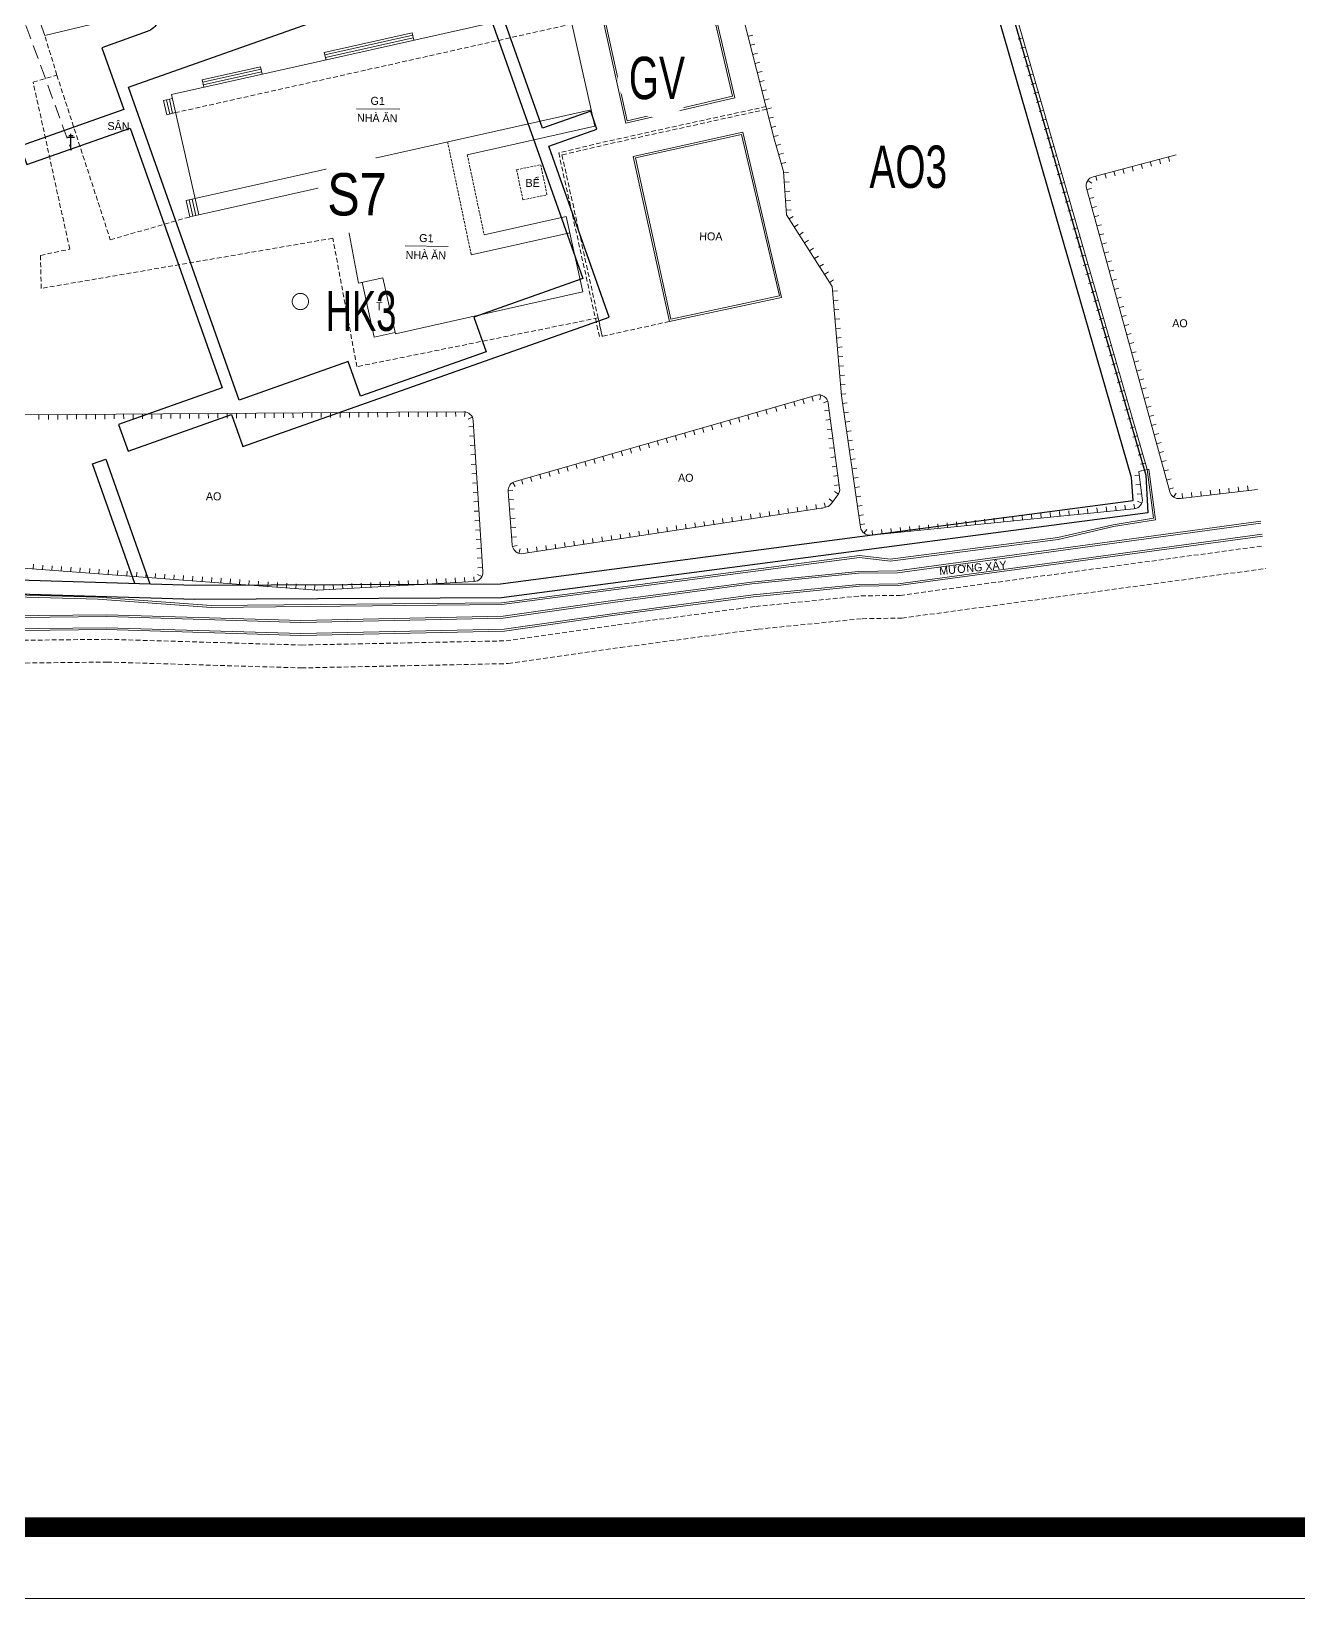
# Model space of a CAD drawing. Header units: inches. Extents: x 496359 to 501064, y 2374078 to 2377203.
# Drawn here: x 498812.6 to 498947.3, y 2376075 to 2376241.5 of the extents above; entities that cross this region are included whole.
import ezdxf
from ezdxf.enums import TextEntityAlignment as Align

# ---------------------------------------------------------------- set-up
doc = ezdxf.new("R2010")
doc.units = ezdxf.units.IN
doc.header["$MEASUREMENT"] = 0
doc.linetypes.add('DASHED', pattern=[0.75, 0.5, -0.25])
for name, color, linetype in [('cd', 7, 'Continuous'), ('chu', 6, 'Continuous'), ('coc', 1, 'Continuous'), ('MANH', 147, 'Continuous'), ('NOI', 2, 'Continuous'), ('tl', 8, 'Continuous')]:
    doc.layers.add(name, color=color, linetype=linetype)
for name, color, linetype, lineweight in [('EG Text2', 7, 'Continuous', 18), ('ISO', 252, 'Continuous', 20), ('khung ten QH', 7, 'Continuous', 20), ('Khungbo', 32, 'Continuous', 25), ('LC Net dam 1', 30, 'Continuous', 30), ('LC Net manh', 239, 'Continuous', 5)]:
    doc.layers.add(name, color=color, linetype=linetype, lineweight=lineweight)
doc.styles.add('EG Hai', font='')
doc.styles.add('style1', font='')
doc.styles.get('EG Hai').set_extended_font_data('.VnArial NarrowH')
doc.styles.get('style1').set_extended_font_data('.VnAvantH')

# ---------------------------------------------------------------- blocks, each defined once
blk = doc.blocks.new('1')
at = {"layer": 'tl', "color": 250, "lineweight": 0}
blk.add_line((0, -0.5), (0, 0), dxfattribs=at)
blk = doc.blocks.new('2')
at = {"layer": 'coc'}
blk.add_blockref('1', (0, 0.5), dxfattribs=at)
blk = doc.blocks.new('cdien')
at = {"layer": 'cd', "extrusion": (-0.000518657, 0.000768986, 1)}
for p, q in [((0, 0), (0, 3.5, 0)), ((-0.8, 2.78, 0), (0.76, 2.78, 0)), ((-0.46, 3.14, 0), (0.49, 3.14, 0))]:
    blk.add_line(p, q, dxfattribs=at)
blk = doc.blocks.new('Nền HT mới')
at = {"layer": 'chu', "color": 6, "lineweight": 0, "elevation": -28.38}
for points in [[(461.87, -47.5), (466.46, -47.55)], [(467.03, -62.07), (471.62, -62.13)]]:
    blk.add_lwpolyline(points, dxfattribs=at)
at = {"layer": 'MANH', "color": 1, "linetype": 'DASHED', "lineweight": 0, "ltscale": 3, "elevation": -28.38}
blk.add_lwpolyline([(393.69, 33.78), (407.18, 6.07), (419.78, -19.62), (431.57, -51.89)], dxfattribs=at)
at = {"layer": 'MANH', "lineweight": 0, "elevation": -28.38}
for points in [[(529.08, -27.47), (545.89, -85.83), (545.02, -86.02), (545.38, -88.89, -0.421472), (544.49, -90.01), (516.52, -92.8, -0.401018), (515.43, -91.95), (513.4, -77.99), (512.43, -66.38), (507.58, -58.75), (507.26, -54.16), (506.27, -50.67), (498.77, -21.32)], [(548.98, -52.39), (540.16, -54.71, 0.417207), (539.45, -55.94), (548.3, -88.18, 0.387298), (549.44, -88.9), (557.61, -87.94)], [(506.33, -79.2), (510.74, -77.93, -0.457697), (512.01, -78.76), (513.21, -87.79, -0.192924), (513.03, -88.51), (512.36, -89.42, -0.168335), (511.83, -89.79), (511.38, -89.92, -0.030738), (511.26, -89.94), (479.57, -94.76, -0.43631), (478.42, -93.84), (477.99, -88.13, -0.356064), (478.71, -87.09), (506.33, -79.2)], [(466.11, -79.74), (473.26, -79.69, -0.39759), (474.27, -80.63), (475.3, -96.66, -0.416994), (474.35, -97.73), (457.75, -98.63, -0.032216), (457.62, -98.63), (423.09, -96.07, -0.418049), (422.17, -94.98), (423.11, -84.19, -0.132738), (423.29, -83.7), (425.59, -80.45, -0.241708), (426.4, -80.02), (466.11, -79.74)]]:
    blk.add_lwpolyline(points, format="xyb", dxfattribs=at)
for points in [[(490.49, -49.03), (485.54, -26.49), (496.82, -23.93), (502.07, -46.32), (490.49, -49.03)], [(484.33, -36.56), (442.2, -45.98)], [(484.33, -36.56), (487.21, -49.35)], [(429.39, -37.62), (428.08, -37.95), (428.73, -39.7)], [(428.73, -39.7), (433.64, -38.53)], [(467.78, -39.42), (458.44, -41.51)], [(467.84, -39.68), (458.5, -41.77)], [(467.9, -39.95), (458.56, -42.04)], [(467.78, -39.42), (467.96, -40.22)], [(458.44, -41.51), (458.62, -42.31)], [(451.66, -43.03), (445.46, -44.41)], [(451.72, -43.29), (445.51, -44.68)], [(451.66, -43.03), (451.84, -43.82)], [(445.46, -44.41), (445.63, -45.21)], [(451.78, -43.55), (445.57, -44.94)], [(441.35, -46.6), (442.29, -46.39)], [(441.69, -48.12), (441.35, -46.6)], [(442.01, -48.05), (441.67, -46.53)], [(442.32, -47.98), (441.98, -46.46)], [(445.09, -58.77), (442.2, -45.98)], [(442.64, -47.9), (441.69, -48.12)], [(486.82, -47.6), (444.69, -57.02)], [(487.21, -49.35), (473.64, -52.38)], [(502.93, -49.99), (491.26, -52.55), (495.12, -70.09), (507.05, -67.53), (502.93, -49.99)], [(464.68, -57.18), (463.69, -52.77)], [(464.08, -54.52), (445.09, -58.77)], [(444.69, -57.02), (443.75, -57.23)], [(444.15, -58.98), (443.75, -57.23)], [(444.46, -58.91), (444.06, -57.16)], [(444.77, -58.84), (444.38, -57.09)], [(464.68, -57.18), (460.58, -58.1)], [(462.07, -66.02), (460.58, -58.1)], [(445.09, -58.77), (444.15, -58.98)], [(484.15, -58.94), (475.43, -60.89)], [(484.15, -58.94), (485.92, -66.94)], [(484.53, -60.67), (474.06, -63.02)], [(462.07, -66.02), (464.67, -65.44)], [(463.75, -71.75), (462.46, -65.93)], [(465.99, -71.41), (464.67, -65.44)], [(485.92, -66.94), (465.99, -71.41)], [(463.75, -71.75), (465.96, -71.26)], [(545.89, -85.83), (546.08, -85.8)]]:
    blk.add_lwpolyline(points, dxfattribs=at)
for points in [[(490.64, -48.79), (485.78, -26.64), (496.67, -24.17), (501.83, -46.17)], [(502.78, -50.23), (491.5, -52.7), (495.27, -69.85), (506.81, -67.38)]]:
    blk.add_lwpolyline(points, close=True, dxfattribs=at)
at = {"layer": 'MANH', "color": 4, "lineweight": 0, "elevation": -28.38}
for points in [[(211.59, -47), (229.86, -39.1), (237.74, -40.53), (248.61, -50.75), (254.12, -58.73), (258.21, -65.26), (271.56, -94.06), (279.5, -111.6), (309.66, -109.08), (421.64, -99.25), (423.02, -99.08), (434.37, -99.4), (446.43, -100.27), (477.29, -99.97), (515.31, -94.96), (518.6, -95.35), (536.39, -93.05), (542.27, -91.69), (546.56, -90.98), (545.89, -85.83)], [(211.77, -47.15), (229.88, -39.31), (237.64, -40.72), (248.45, -50.88), (253.96, -58.84), (258.04, -65.36), (271.38, -94.14), (279.38, -111.81), (309.67, -109.28), (421.66, -99.45), (423.03, -99.28), (434.36, -99.6), (446.43, -100.47), (477.3, -100.17), (515.32, -95.16), (518.6, -95.55), (536.43, -93.25), (542.31, -91.89), (546.78, -91.15), (546.08, -85.8)]]:
    blk.add_lwpolyline(points, dxfattribs=at)
at = {"layer": 'MANH', "color": 2, "linetype": 'DASHED', "lineweight": 0, "elevation": -28.38}
for points in [[(495.12, -70.09), (487.98, -71.67), (487.54, -69.71), (461.9, -74.89), (459.34, -61.25), (428.35, -66.58), (428.27, -63.07), (431.38, -62.41), (427.49, -44.66), (430.01, -43.91), (428.73, -39.7)], [(430.01, -43.91), (435.69, -61.41), (444.15, -58.98)]]:
    blk.add_lwpolyline(points, dxfattribs=at)
at = {"layer": 'MANH', "linetype": 'DASHED', "lineweight": 0, "elevation": -28.38}
blk.add_lwpolyline([(484.76, -38.48), (442.64, -47.9)], dxfattribs=at)
at = {"layer": 'MANH', "color": 5, "linetype": 'DASHED', "lineweight": 0, "elevation": -28.38}
for points in [[(505.4, -47.25), (488.54, -50.94), (483.35, -52.18), (487.69, -71.73)], [(505.47, -47.54), (488.61, -51.24), (483.7, -52.4), (487.98, -71.67)]]:
    blk.add_lwpolyline(points, dxfattribs=at)
at = {"layer": 'MANH', "linetype": 'DASHED', "lineweight": 0, "ltscale": 0.5, "elevation": -28.38}
for points in [[(471.54, -51), (474.06, -63.02)], [(473.64, -52.38), (475.43, -60.89)], [(478.88, -53.97), (481.44, -53.44)], [(478.88, -53.97), (479.55, -57.17)], [(481.44, -53.44), (482.11, -56.63)], [(479.55, -57.17), (482.11, -56.63)]]:
    blk.add_lwpolyline(points, dxfattribs=at)
at = {"layer": 'MANH', "color": 5, "lineweight": 0, "elevation": -28.38}
for points in [[(273.24, -113.16), (319.57, -110.24), (346.57, -108.1), (367.38, -106.32), (402.46, -103.29), (417.2, -101.45), (435.32, -101.25), (455.94, -101.86), (477.45, -101.41), (489.09, -99.74), (503.86, -97.78), (515.22, -96.64), (519.34, -96.58), (557.97, -91.31)], [(273.25, -113.36), (319.59, -110.44), (346.59, -108.3), (367.4, -106.52), (402.48, -103.49), (417.21, -101.65), (435.31, -101.45), (455.94, -102.06), (477.46, -101.61), (489.12, -99.94), (503.89, -97.98), (515.23, -96.84), (519.36, -96.78), (557.99, -91.51)], [(273.46, -114.53), (319.67, -111.61), (346.69, -109.48), (367.5, -107.69), (402.6, -104.67), (417.29, -102.83), (435.3, -102.63), (455.93, -103.24), (477.56, -102.79), (489.28, -101.11), (504.02, -99.15), (515.3, -98.02), (519.44, -97.96), (558.12, -92.69)], [(273.47, -114.73), (319.69, -111.81), (346.7, -109.68), (367.52, -107.89), (402.63, -104.86), (417.31, -103.03), (435.3, -102.83), (455.93, -103.44), (477.58, -102.99), (489.31, -101.31), (504.05, -99.35), (515.31, -98.22), (519.46, -98.16), (558.14, -92.89)]]:
    blk.add_lwpolyline(points, dxfattribs=at)
at = {"layer": 'MANH', "color": 3, "linetype": 'DASHED', "lineweight": 0, "elevation": -28.38}
for points in [[(273.65, -115.76), (319.88, -112.84), (346.91, -110.71), (367.73, -108.92), (402.86, -105.89), (417.49, -104.06), (435.39, -103.86), (456.02, -104.47), (477.78, -104.02), (489.59, -102.33), (504.29, -100.37), (515.48, -99.25), (519.65, -99.19), (558.25, -93.93)], [(273.8, -118.18), (320.05, -115.26), (347.11, -113.12), (367.93, -111.34), (403.11, -108.3), (417.66, -106.48), (435.36, -106.28), (456.01, -106.9), (477.98, -106.44), (489.92, -104.73), (504.57, -102.78), (515.62, -101.67), (519.84, -101.61), (558.51, -96.34)]]:
    blk.add_lwpolyline(points, dxfattribs=at)
at = {"layer": 'cd', "lineweight": 0, "xscale": 0.5, "yscale": 0.5, "zscale": 0.5, "rotation": 0.2672157837457423}
blk.add_blockref('cdien', (431.51, -51.89, -6.08), dxfattribs=at)
at = {"layer": 'NOI', "lineweight": 0}
for name, p, rotation in [('1', (503.49, -39.78, -28.38), 104.327856716763), ('1', (532.67, -39.96, -28.38), 286.070519030948), ('1', (503.73, -40.75, -28.38), 104.327856716763), ('1', (503.98, -41.72, -28.38), 104.327856716763), ('1', (532.95, -40.93, -28.38), 286.070519030948), ('1', (504.23, -42.68, -28.38), 104.327856716763), ('1', (533.23, -41.89, -28.38), 286.070519030948), ('1', (533.5, -42.85, -28.38), 286.070519030948), ('1', (504.48, -43.65, -28.38), 104.327856716763), ('1', (504.72, -44.62, -28.38), 104.327856716763), ('1', (533.78, -43.81, -28.38), 286.070519030948), ('1', (534.06, -44.77, -28.38), 286.070519030948), ('1', (504.97, -45.59, -28.38), 104.327856716763), ('1', (505.22, -46.56, -28.38), 104.327856716763), ('1', (534.33, -45.73, -28.38), 286.070519030948), ('1', (505.47, -47.53, -28.38), 104.327856716763), ('1', (534.61, -46.69, -28.38), 286.070519030948), ('1', (534.89, -47.65, -28.38), 286.070519030948), ('1', (505.71, -48.5, -28.38), 104.327856716763), ('1', (505.96, -49.47, -28.38), 104.327856716763), ('1', (535.17, -48.61, -28.38), 286.070519030948), ('1', (535.44, -49.57, -28.38), 286.070519030948), ('1', (506.21, -50.44, -28.38), 104.327856716763), ('1', (506.48, -51.4, -28.38), 105.8969923165076), ('1', (535.72, -50.53, -28.38), 286.070519030948), ('1', (536, -51.5, -28.38), 286.070519030948), ('1', (506.75, -52.36, -28.38), 105.8969923165076), ('1', (507.02, -53.32, -28.38), 105.8969923165076), ('1', (536.27, -52.46, -28.38), 286.070519030948), ('2', (546.23, -53.11, -28.38), 194.7575758710334), ('2', (547.2, -52.85, -28.38), 194.7575758710334), ('2', (548.16, -52.6, -28.38), 194.7575758710334), ('1', (507.27, -54.29, -28.38), 93.8983124875785), ('1', (536.55, -53.42, -28.38), 286.070519030948), ('1', (536.83, -54.38, -28.38), 286.070519030948), ('2', (540.43, -54.64, -28.38), 194.7575758710334), ('2', (541.4, -54.38, -28.38), 194.7575758710334), ('2', (542.36, -54.13, -28.38), 194.7575758710334), ('2', (543.33, -53.87, -28.38), 194.7575758710334), ('2', (544.3, -53.62, -28.38), 194.7575758710334), ('2', (545.26, -53.36, -28.38), 194.7575758710334), ('1', (507.34, -55.29, -28.38), 93.8983124875785), ('1', (507.41, -56.28, -28.38), 93.8983124875785), ('1', (537.1, -55.34, -28.38), 286.070519030948), ('1', (537.38, -56.3, -28.38), 286.070519030948), ('2', (539.49, -56.08, -28.38), 285.3426286022283), ('2', (539.59, -55.12, -28.38), 236.3351853295679), ('1', (507.48, -57.28, -28.38), 93.8983124875785), ('1', (507.55, -58.28, -28.38), 93.8983124875785), ('1', (537.66, -57.26, -28.38), 286.070519030948), ('1', (537.93, -58.22, -28.38), 286.070519030948), ('2', (539.76, -57.04, -28.38), 285.3426286022283), ('2', (540.02, -58.01, -28.38), 285.3426286022283), ('1', (507.86, -59.2, -28.38), 122.4579710019441), ('1', (508.4, -60.04, -28.38), 122.4579710019441), ('1', (538.21, -59.18, -28.38), 286.070519030948), ('2', (540.29, -58.97, -28.38), 285.3426286022283), ('2', (540.55, -59.94, -28.38), 285.3426286022283), ('1', (508.93, -60.88, -28.38), 122.4579710019441), ('1', (509.47, -61.73, -28.38), 122.4579710019441), ('1', (538.49, -60.14, -28.38), 286.070519030948), ('1', (538.76, -61.1, -28.38), 286.070519030948), ('2', (540.82, -60.9, -28.38), 285.3426286022283), ('1', (510.01, -62.57, -28.38), 122.4579710019441), ('1', (510.54, -63.41, -28.38), 122.4579710019441), ('1', (539.04, -62.07, -28.38), 286.070519030948), ('1', (539.32, -63.03, -28.38), 286.070519030948), ('2', (541.08, -61.86, -28.38), 285.3426286022283), ('2', (541.34, -62.83, -28.38), 285.3426286022283), ('1', (511.08, -64.26, -28.38), 122.4579710019441), ('1', (511.62, -65.1, -28.38), 122.4579710019441), ('1', (539.59, -63.99, -28.38), 286.070519030948), ('2', (541.61, -63.79, -28.38), 285.3426286022283), ('2', (541.87, -64.76, -28.38), 285.3426286022283), ('1', (512.15, -65.95, -28.38), 122.4579710019441), ('1', (539.87, -64.95, -28.38), 286.070519030948), ('1', (540.15, -65.91, -28.38), 286.070519030948), ('2', (542.14, -65.72, -28.38), 285.3426286022283), ('2', (542.4, -66.69, -28.38), 285.3426286022283), ('1', (512.47, -66.86, -28.38), 94.7762896682117), ('1', (512.55, -67.86, -28.38), 94.7762896682117), ('1', (540.43, -66.87, -28.38), 286.070519030948), ('1', (540.7, -67.83, -28.38), 286.070519030948), ('2', (542.67, -67.65, -28.38), 285.3426286022283), ('1', (512.64, -68.86, -28.38), 94.7762896682117), ('1', (512.72, -69.85, -28.38), 94.7762896682117), ('1', (540.98, -68.79, -28.38), 286.070519030948), ('1', (541.26, -69.75, -28.38), 286.070519030948), ('2', (542.93, -68.62, -28.38), 285.3426286022283), ('2', (543.2, -69.58, -28.38), 285.3426286022283), ('1', (512.8, -70.85, -28.38), 94.7762896682117), ('1', (541.53, -70.71, -28.38), 286.070519030948), ('2', (543.46, -70.54, -28.38), 285.3426286022283), ('2', (543.73, -71.51, -28.38), 285.3426286022283), ('1', (512.89, -71.85, -28.38), 94.7762896682117), ('1', (512.97, -72.84, -28.38), 94.7762896682117), ('1', (541.81, -71.67, -28.38), 286.070519030948), ('1', (542.09, -72.64, -28.38), 286.070519030948), ('2', (543.99, -72.47, -28.38), 285.3426286022283), ('1', (513.05, -73.84, -28.38), 94.7762896682117), ('1', (513.13, -74.84, -28.38), 94.7762896682117), ('1', (542.36, -73.6, -28.38), 286.070519030948), ('1', (542.64, -74.56, -28.38), 286.070519030948), ('2', (544.25, -73.44, -28.38), 285.3426286022283), ('2', (544.52, -74.4, -28.38), 285.3426286022283), ('1', (513.22, -75.83, -28.38), 94.7762896682117), ('1', (542.92, -75.52, -28.38), 286.070519030948), ('1', (543.19, -76.48, -28.38), 286.070519030948), ('2', (544.78, -75.37, -28.38), 285.3426286022283), ('2', (545.05, -76.33, -28.38), 285.3426286022283), ('1', (510.26, -78.07, -28.38), 15.94873356600135), ('1', (511.23, -77.92, -28.38), 347.6503349509497), ('1', (513.3, -76.83, -28.38), 94.7762896682117), ('1', (513.38, -77.83, -28.38), 94.7762896682117), ('1', (543.47, -77.44, -28.38), 286.070519030948), ('2', (545.31, -77.29, -28.38), 285.3426286022283), ('2', (545.58, -78.26, -28.38), 285.3426286022283), ('1', (440.11, -79.93, -28.38), 0.4008392647780132), ('1', (441.11, -79.92, -28.38), 0.4008392647780132), ('1', (442.11, -79.91, -28.38), 0.4008392647780132), ('1', (443.11, -79.91, -28.38), 0.4008392647780132), ('1', (444.11, -79.9, -28.38), 0.4008392647780132), ('1', (445.11, -79.89, -28.38), 0.4008392647780132), ('1', (446.11, -79.88, -28.38), 0.4008392647780132), ('1', (447.11, -79.88, -28.38), 0.4008392647780132), ('1', (448.11, -79.87, -28.38), 0.4008392647780132), ('1', (449.11, -79.86, -28.38), 0.4008392647780132), ('1', (450.11, -79.86, -28.38), 0.4008392647780132), ('1', (451.11, -79.85, -28.38), 0.4008392647780132), ('1', (452.11, -79.84, -28.38), 0.4008392647780132), ('1', (453.11, -79.84, -28.38), 0.4008392647780132), ('1', (454.11, -79.83, -28.38), 0.4008392647780132), ('1', (455.11, -79.82, -28.38), 0.4008392647780132), ('1', (456.11, -79.81, -28.38), 0.4008392647780132), ('1', (457.11, -79.81, -28.38), 0.4008392647780132), ('1', (458.11, -79.8, -28.38), 0.4008392647780132), ('1', (459.11, -79.79, -28.38), 0.4008392647780132), ('1', (460.11, -79.79, -28.38), 0.4008392647780132), ('1', (461.11, -79.78, -28.38), 0.4008392647780132), ('1', (462.11, -79.77, -28.38), 0.4008392647780132), ('1', (463.11, -79.77, -28.38), 0.4008392647780132), ('1', (464.11, -79.76, -28.38), 0.4008392647780132), ('1', (465.11, -79.75, -28.38), 0.4008392647780132), ('1', (466.4, -79.74, -28.38), 0.4008392532087537), ('1', (467.4, -79.74, -28.38), 0.4008392532087537), ('1', (468.4, -79.73, -28.38), 0.4008392532087537), ('1', (469.4, -79.72, -28.38), 0.4008392532087537), ('1', (470.4, -79.71, -28.38), 0.4008392532087537), ('1', (471.4, -79.71, -28.38), 0.4008392532087537), ('1', (472.4, -79.7, -28.38), 0.4008392532087537), ('1', (473.4, -79.7, -28.38), 352.7157233597736), ('1', (504.4, -79.75, -28.38), 15.94873356840253), ('1', (505.37, -79.47, -28.38), 15.94873356840253), ('1', (506.41, -79.17, -28.38), 15.94873356600135), ('1', (507.37, -78.9, -28.38), 15.94873356600135), ('1', (508.34, -78.62, -28.38), 15.94873356600135), ('1', (509.3, -78.35, -28.38), 15.94873356600135), ('1', (511.96, -78.55, -28.38), 290.3545554506638), ('1', (512.11, -79.53, -28.38), 277.5751037605245), ('1', (513.52, -78.82, -28.38), 98.29363492364872), ('1', (513.66, -79.81, -28.38), 98.29363492364872), ('1', (543.75, -78.4, -28.38), 286.070519030948), ('1', (544.02, -79.36, -28.38), 286.070519030948), ('2', (545.84, -79.22, -28.38), 285.3426286022283), ('1', (428.11, -80.01, -28.38), 0.4008392647780132), ('1', (429.11, -80, -28.38), 0.4008392647780132), ('1', (430.11, -80, -28.38), 0.4008392647780132), ('1', (431.11, -79.99, -28.38), 0.4008392647780132), ('1', (432.11, -79.98, -28.38), 0.4008392647780132), ('1', (433.11, -79.98, -28.38), 0.4008392647780132), ('1', (434.11, -79.97, -28.38), 0.4008392647780132), ('1', (435.11, -79.96, -28.38), 0.4008392647780132), ('1', (436.11, -79.95, -28.38), 0.4008392647780132), ('1', (437.11, -79.95, -28.38), 0.4008392647780132), ('1', (438.11, -79.94, -28.38), 0.4008392647780132), ('1', (439.11, -79.93, -28.38), 0.4008392647780132), ('1', (474.17, -80.27, -28.38), 295.4199438500837), ('1', (474.31, -81.25, -28.38), 273.6717734195749), ('1', (498.63, -81.39, -28.38), 15.94873356840253), ('1', (499.6, -81.12, -28.38), 15.94873356840253), ('1', (500.56, -80.84, -28.38), 15.94873356840253), ('1', (501.52, -80.57, -28.38), 15.94873356840253), ('1', (502.48, -80.3, -28.38), 15.94873356840253), ('1', (503.44, -80.02, -28.38), 15.94873356840253), ('1', (512.24, -80.52, -28.38), 277.5751037605245), ('1', (512.38, -81.52, -28.38), 277.5751037605245), ('1', (513.81, -80.8, -28.38), 98.29363492364872), ('1', (544.3, -80.32, -28.38), 286.070519030948), ('1', (544.58, -81.28, -28.38), 286.070519030948), ('2', (546.11, -80.19, -28.38), 285.3426286022283), ('2', (546.37, -81.15, -28.38), 285.3426286022283), ('1', (474.37, -82.25, -28.38), 273.6717734195749), ('1', (474.44, -83.25, -28.38), 273.6717734195749), ('1', (492.87, -83.04, -28.38), 15.94873356840253), ('1', (493.83, -82.77, -28.38), 15.94873356840253), ('1', (494.79, -82.49, -28.38), 15.94873356840253), ('1', (495.75, -82.22, -28.38), 15.94873356840253), ('1', (496.71, -81.94, -28.38), 15.94873356840253), ('1', (497.67, -81.67, -28.38), 15.94873356840253), ('1', (512.51, -82.51, -28.38), 277.5751037605245), ('1', (513.95, -81.79, -28.38), 98.29363492364872), ('1', (514.1, -82.78, -28.38), 98.29363492364872), ('1', (544.85, -82.24, -28.38), 286.070519030948), ('1', (545.13, -83.21, -28.38), 286.070519030948), ('2', (546.64, -82.12, -28.38), 285.3426286022283), ('2', (546.9, -83.08, -28.38), 285.3426286022283), ('1', (474.5, -84.24, -28.38), 273.6717734195749), ('1', (487.1, -84.69, -28.38), 15.94873356840253), ('1', (488.06, -84.42, -28.38), 15.94873356840253), ('1', (489.02, -84.14, -28.38), 15.94873356840253), ('1', (489.98, -83.87, -28.38), 15.94873356840253), ('1', (490.94, -83.59, -28.38), 15.94873356840253), ('1', (491.9, -83.32, -28.38), 15.94873356840253), ('1', (512.64, -83.5, -28.38), 277.5751037605245), ('1', (512.77, -84.49, -28.38), 277.5751037605245), ('1', (514.24, -83.77, -28.38), 98.29363492364872), ('1', (514.38, -84.75, -28.38), 98.29363492364872), ('1', (545.41, -84.17, -28.38), 286.070519030948), ('2', (547.17, -84.05, -28.38), 285.3426286022283), ('2', (547.43, -85.01, -28.38), 285.3426286022283), ('1', (474.56, -85.24, -28.38), 273.6717734195749), ('1', (474.63, -86.24, -28.38), 273.6717734195749), ('1', (481.33, -86.34, -28.38), 15.94873356840253), ('1', (482.29, -86.07, -28.38), 15.94873356840253), ('1', (483.25, -85.79, -28.38), 15.94873356840253), ('1', (484.21, -85.52, -28.38), 15.94873356840253), ('1', (485.17, -85.24, -28.38), 15.94873356840253), ('1', (486.14, -84.97, -28.38), 15.94873356840253), ('1', (512.9, -85.48, -28.38), 277.5751037605245), ('1', (513.04, -86.47, -28.38), 277.5751037605245), ('1', (514.53, -85.74, -28.38), 98.29363492364872), ('1', (545.07, -86.41, -28.38), 277.116594133286), ('1', (545.68, -85.13, -28.38), 286.070519030948), ('1', (545.62, -85.89, -28.38), 192.6836829759845), ('2', (547.69, -85.97, -28.38), 285.3426286022283), ('1', (474.69, -87.24, -28.38), 273.6717734195749), ('1', (474.76, -88.24, -28.38), 273.6717734195749), ('1', (477.98, -88.03, -28.38), 89.00226437343578), ('1', (478.46, -87.2, -28.38), 31.70648485159725), ('1', (479.4, -86.89, -28.38), 15.94873356840253), ('1', (480.37, -86.62, -28.38), 15.94873356840253), ('1', (513.08, -88.43, -28.38), 239.1425024381958), ('1', (513.17, -87.46, -28.38), 277.5751037605245), ('1', (514.67, -86.73, -28.38), 98.29363492364872), ('1', (514.82, -87.72, -28.38), 98.29363492364872), ('1', (545.2, -87.4, -28.38), 277.116594133286), ('2', (547.96, -86.94, -28.38), 285.3426286022283), ('2', (548.22, -87.9, -28.38), 285.3426286022283), ('2', (551.65, -88.64, -28.38), 6.76206788960933), ('2', (552.65, -88.52, -28.38), 6.76206788960933), ('2', (553.64, -88.41, -28.38), 6.76206788960933), ('2', (554.63, -88.29, -28.38), 6.76206788960933), ('2', (555.63, -88.17, -28.38), 6.76206788960933), ('2', (556.62, -88.05, -28.38), 6.76206788960933), ('1', (474.82, -89.23, -28.38), 273.6717734195749), ('1', (478.05, -89.03, -28.38), 94.34466194218626), ('1', (508.76, -90.32, -28.38), 188.6330762423967), ('1', (509.75, -90.17, -28.38), 188.6330762423967), ('1', (510.74, -90.02, -28.38), 188.6330762423967), ('1', (511.72, -89.83, -28.38), 195.6753961282936), ('1', (512.49, -89.24, -28.38), 233.8967050574737), ('1', (514.96, -88.71, -28.38), 98.29363492364872), ('1', (515.11, -89.7, -28.38), 98.29363492364872), ('1', (540.61, -90.4, -28.38), 185.7003613570645), ('1', (541.6, -90.3, -28.38), 185.7003613570645), ('1', (542.6, -90.2, -28.38), 185.7003613570645), ('1', (543.59, -90.1, -28.38), 185.7003613570645), ('1', (544.59, -89.99, -28.38), 191.3186367534394), ('1', (545.32, -88.39, -28.38), 277.116594133286), ('1', (545.32, -89.38, -28.38), 248.6144162765209), ('2', (548.7, -88.75, -28.38), 325.8853989760252), ('2', (549.67, -88.88, -28.38), 6.76206788960933), ('2', (550.66, -88.76, -28.38), 6.76206788960933), ('1', (474.88, -90.23, -28.38), 273.6717734195749), ('1', (474.95, -91.23, -28.38), 273.6717734195749), ('1', (478.13, -90.03, -28.38), 94.34466194218626), ('1', (478.21, -91.02, -28.38), 94.34466194218626), ('1', (497.88, -91.98, -28.38), 188.6330762423967), ('1', (498.87, -91.83, -28.38), 188.6330762423967), ('1', (499.86, -91.68, -28.38), 188.6330762423967), ('1', (500.85, -91.52, -28.38), 188.6330762423967), ('1', (501.84, -91.37, -28.38), 188.6330762423967), ('1', (502.83, -91.22, -28.38), 188.6330762423967), ('1', (503.82, -91.07, -28.38), 188.6330762423967), ('1', (504.8, -90.92, -28.38), 188.6330762423967), ('1', (505.79, -90.77, -28.38), 188.6330762423967), ('1', (506.78, -90.62, -28.38), 188.6330762423967), ('1', (507.77, -90.47, -28.38), 188.6330762423967), ('1', (515.25, -90.69, -28.38), 98.29363492364872), ('1', (523.69, -92.08, -28.38), 185.7003613570645), ('1', (524.69, -91.99, -28.38), 185.7003613570645), ('1', (525.68, -91.89, -28.38), 185.7003613570645), ('1', (526.68, -91.79, -28.38), 185.7003613570645), ('1', (527.67, -91.69, -28.38), 185.7003613570645), ('1', (528.67, -91.59, -28.38), 185.7003613570645), ('1', (529.66, -91.49, -28.38), 185.7003613570645), ('1', (530.66, -91.39, -28.38), 185.7003613570645), ('1', (531.65, -91.29, -28.38), 185.7003613570645), ('1', (532.65, -91.19, -28.38), 185.7003613570645), ('1', (533.64, -91.09, -28.38), 185.7003613570645), ('1', (534.64, -90.99, -28.38), 185.7003613570645), ('1', (535.63, -90.89, -28.38), 185.7003613570645), ('1', (536.63, -90.79, -28.38), 185.7003613570645), ('1', (537.62, -90.69, -28.38), 185.7003613570645), ('1', (538.62, -90.59, -28.38), 185.7003613570645), ('1', (539.61, -90.5, -28.38), 185.7003613570645), ('1', (475.01, -92.23, -28.38), 273.6717734195749), ('1', (475.08, -93.23, -28.38), 273.6717734195749), ('1', (478.28, -92.02, -28.38), 94.34466194218626), ('1', (478.36, -93.02, -28.38), 94.34466194218626), ('1', (487.01, -93.63, -28.38), 188.6330762423967), ('1', (488, -93.48, -28.38), 188.6330762423967), ('1', (488.99, -93.33, -28.38), 188.6330762423967), ('1', (489.97, -93.18, -28.38), 188.6330762423967), ('1', (490.96, -93.03, -28.38), 188.6330762423967), ('1', (491.95, -92.88, -28.38), 188.6330762423967), ('1', (492.94, -92.73, -28.38), 188.6330762423967), ('1', (493.93, -92.58, -28.38), 188.6330762423967), ('1', (494.92, -92.43, -28.38), 188.6330762423967), ('1', (495.91, -92.28, -28.38), 188.6330762423967), ('1', (496.9, -92.13, -28.38), 188.6330762423967), ('1', (515.39, -91.68, -28.38), 98.29363492364872), ('1', (515.78, -92.57, -28.38), 140.0781439928961), ('1', (516.72, -92.78, -28.38), 185.7003613570645), ('1', (517.72, -92.68, -28.38), 185.7003613570645), ('1', (518.71, -92.58, -28.38), 185.7003613570645), ('1', (519.71, -92.48, -28.38), 185.7003613570645), ('1', (520.7, -92.38, -28.38), 185.7003613570645), ('1', (521.7, -92.28, -28.38), 185.7003613570645), ('1', (522.7, -92.18, -28.38), 185.7003613570645), ('1', (475.14, -94.22, -28.38), 273.6717734195749), ('1', (478.45, -94.01, -28.38), 104.2651343524285), ('1', (479.1, -94.72, -28.38), 161.5609138646322), ('1', (480.09, -94.68, -28.38), 188.6330762423967), ('1', (481.08, -94.53, -28.38), 188.6330762423967), ('1', (482.07, -94.38, -28.38), 188.6330762423967), ('1', (483.05, -94.23, -28.38), 188.6330762423967), ('1', (484.04, -94.08, -28.38), 188.6330762423967), ('1', (485.03, -93.93, -28.38), 188.6330762423967), ('1', (486.02, -93.78, -28.38), 188.6330762423967), ('1', (427.49, -96.39, -28.38), 175.7475365448779), ('1', (428.49, -96.47, -28.38), 175.7475365448779), ('1', (429.48, -96.54, -28.38), 175.7475365448779), ('1', (430.48, -96.62, -28.38), 175.7475365448779), ('1', (431.48, -96.69, -28.38), 175.7475365448779), ('1', (432.47, -96.76, -28.38), 175.7475365448779), ('1', (433.47, -96.84, -28.38), 175.7475365448779), ('1', (434.47, -96.91, -28.38), 175.7475365448779), ('1', (435.47, -96.99, -28.38), 175.7475365448779), ('1', (436.46, -97.06, -28.38), 175.7475365448779), ('1', (475.2, -95.22, -28.38), 273.6717734195749), ('1', (475.27, -96.22, -28.38), 273.6717734195749), ('1', (437.46, -97.13, -28.38), 175.7475365448779), ('1', (438.46, -97.21, -28.38), 175.7475365448779), ('1', (439.46, -97.28, -28.38), 175.7475365448779), ('1', (440.45, -97.36, -28.38), 175.7475365448779), ('1', (441.45, -97.43, -28.38), 175.7475365448779), ('1', (442.45, -97.51, -28.38), 175.7475365448779), ('1', (443.44, -97.58, -28.38), 175.7475365448779), ('1', (444.44, -97.65, -28.38), 175.7475365448779), ('1', (445.44, -97.73, -28.38), 175.7475365448779), ('1', (446.44, -97.8, -28.38), 175.7475365448779), ('1', (447.43, -97.88, -28.38), 175.7475365448779), ('1', (448.43, -97.95, -28.38), 175.7475365448779), ('1', (449.43, -98.02, -28.38), 175.7475365448779), ('1', (450.43, -98.1, -28.38), 175.7475365448779), ('1', (451.42, -98.17, -28.38), 175.7475365448779), ('1', (452.42, -98.25, -28.38), 175.7475365448779), ('1', (453.42, -98.32, -28.38), 175.7475365448779), ('1', (454.41, -98.39, -28.38), 175.7475365448779), ('1', (455.41, -98.47, -28.38), 175.7475365448779), ('1', (456.41, -98.54, -28.38), 175.7475365448779), ('1', (457.41, -98.62, -28.38), 175.7475365448779), ('1', (458.4, -98.6, -28.38), 183.1284437318249), ('1', (459.4, -98.54, -28.38), 183.1284437318249), ('1', (460.4, -98.49, -28.38), 183.1284437318249), ('1', (461.4, -98.44, -28.38), 183.1284437318249), ('1', (462.4, -98.38, -28.38), 183.1284437318249), ('1', (463.4, -98.33, -28.38), 183.1284437318249), ('1', (464.4, -98.27, -28.38), 183.1284437318249), ('1', (465.39, -98.22, -28.38), 183.1284437318249), ('1', (466.39, -98.16, -28.38), 183.1284437318249), ('1', (467.39, -98.11, -28.38), 183.1284437318249), ('1', (468.39, -98.05, -28.38), 183.1284437318249), ('1', (469.39, -98, -28.38), 183.1284437318249), ('1', (470.39, -97.94, -28.38), 183.1284437318249), ('1', (471.39, -97.89, -28.38), 183.1284437318249), ('1', (472.38, -97.83, -28.38), 183.1284437318249), ('1', (473.38, -97.78, -28.38), 183.1284437318249), ('1', (474.38, -97.73, -28.38), 184.6794521424418), ('1', (475.18, -97.2, -28.38), 241.9752316519369)]:
    blk.add_blockref(name, p, dxfattribs=dict(at, rotation=rotation))
at = {"layer": 'chu', "color": 6, "lineweight": 0, "style": 'style1'}
for s, rotation, p in [('G1', 359.2672, (463.35, -47.07, -28.38)), ('NHµ ¡N', 359.2672, (461.91, -48.87, -28.38)), ('S¢N', 359.2672, (435.39, -49.75, -28.38)), ('AO', 359.2672, (519.84, -51.3, -28.38)), ('BÓ', 359.2672, (479.82, -55.79, -5.02)), ('G1', 359.2672, (468.52, -61.65, -28.38)), ('HOA', 359.2672, (498.29, -61.46, -28.38)), ('NHµ ¡N', 359.2672, (467.08, -63.45, -28.38)), ('T', 359.2672, (463.93, -68.89, -28.38)), ('AO', 359.2672, (548.56, -70.69, -28.38)), ('AO', 359.2672, (496.03, -87.11, -28.38)), ('AO', 359.2672, (445.85, -89.08, -28.38)), ('M¦¥NG X¢Y', 5.4422, (523.84, -97.03, -28.38))]:
    blk.add_text(s, height=0.85, rotation=rotation, dxfattribs=at).set_placement(p)

msp = doc.modelspace()

# ---------------------------------------------------------------- linework, layer by layer
at = {"layer": 'khung ten QH'}
msp.add_lwpolyline([(498017.11, 2377095.58), (498017.11, 2376074.98), (499460.03, 2376074.98), (499460.03, 2377095.58)], close=True, dxfattribs=at)
at = {"layer": 'Khungbo', "color": 0, "lineweight": 50, "const_width": 2.07}
msp.add_lwpolyline([(498024.7, 2377088), (498024.7, 2376082.57), (499452.45, 2376082.57), (499452.45, 2377088)], close=True, dxfattribs=at)
at = {"layer": 'LC Net dam 1', "const_width": 0.1}
msp.add_lwpolyline([(498840.33, 2376212.8, 1), (498842.06, 2376212.8, 1)], format="xyb", close=True, dxfattribs=at)
at = {"layer": 'LC Net dam 1'}
msp.add_lwpolyline([(498823.61, 2376182.85), (498819.11, 2376195.56), (498820.52, 2376196.06), (498825.21, 2376182.8)], dxfattribs=at)

# ---------------------------------------------------------------- block references
at = {"layer": 'LC Net manh'}
msp.add_blockref('Nền HT mới', (498385.3, 2376280.77, 2.92), dxfattribs=at)

# ---------------------------------------------------------------- texts
at = {"layer": 'EG Text2', "style": 'EG Hai', "width": 0.8}
msp.add_text('hk3', height=4.224, rotation=0, dxfattribs=at).set_placement((498847.64, 2376211.79, -52.34), align=Align.MIDDLE_CENTER)

# ---------------------------------------------------------------- next in the draw order: wipeouts: each hides what was drawn before it
at = {"ltscale": 500}
for points in [[(498876.18, 2376233.61), (498875.71, 2376234.16), (498875.46, 2376234.56), (498875.22, 2376235.06), (498875.06, 2376235.58), (498874.96, 2376236.08), (498874.93, 2376236.52), (498874.95, 2376237.04), (498875.01, 2376237.45), (498875.17, 2376238.02), (498875.29, 2376238.34), (498875.52, 2376238.77), (498875.78, 2376239.17), (498876.16, 2376239.6), (498876.57, 2376239.96), (498877.04, 2376240.28), (498877.49, 2376240.51), (498877.93, 2376240.67), (498878.32, 2376240.77), (498878.83, 2376240.84), (498879.26, 2376240.85), (498879.68, 2376240.82), (498880.22, 2376240.72), (498880.63, 2376240.59), (498881.01, 2376240.43), (498881.6, 2376240.09), (498881.86, 2376239.89), (498882.16, 2376239.62), (498882.41, 2376239.34), (498882.67, 2376238.99), (498882.92, 2376238.58), (498883.08, 2376238.24), (498883.21, 2376237.89), (498883.32, 2376237.44), (498883.38, 2376237.04), (498883.4, 2376236.46), (498883.34, 2376235.9), (498883.25, 2376235.47), (498883.13, 2376235.12), (498882.93, 2376234.67), (498882.71, 2376234.3), (498882.51, 2376234.01), (498882.17, 2376233.62), (498881.91, 2376233.38), (498881.5, 2376233.08), (498881.22, 2376232.91), (498880.97, 2376232.78), (498880.66, 2376232.65), (498880.32, 2376232.54), (498879.98, 2376232.46), (498879.64, 2376232.4), (498879.28, 2376232.38), (498879, 2376232.38), (498878.56, 2376232.42), (498878.2, 2376232.49), (498877.79, 2376232.6), (498877.4, 2376232.76), (498876.92, 2376233.02), (498876.7, 2376233.17), (498876.4, 2376233.41)], [(498902.9, 2376224.18), (498902.43, 2376224.73), (498902.18, 2376225.13), (498901.95, 2376225.63), (498901.78, 2376226.16), (498901.68, 2376226.65), (498901.65, 2376227.09), (498901.67, 2376227.62), (498901.73, 2376228.02), (498901.89, 2376228.59), (498902.02, 2376228.91), (498902.24, 2376229.34), (498902.5, 2376229.74), (498902.88, 2376230.18), (498903.29, 2376230.54), (498903.76, 2376230.85), (498904.22, 2376231.08), (498904.65, 2376231.24), (498905.05, 2376231.34), (498905.55, 2376231.41), (498905.99, 2376231.42), (498906.4, 2376231.39), (498906.94, 2376231.29), (498907.35, 2376231.17), (498907.73, 2376231), (498908.32, 2376230.66), (498908.58, 2376230.46), (498908.88, 2376230.19), (498909.13, 2376229.91), (498909.4, 2376229.56), (498909.64, 2376229.15), (498909.8, 2376228.81), (498909.93, 2376228.46), (498910.05, 2376228.01), (498910.11, 2376227.61), (498910.12, 2376227.03), (498910.07, 2376226.48), (498909.97, 2376226.04), (498909.85, 2376225.69), (498909.66, 2376225.25), (498909.44, 2376224.87), (498909.23, 2376224.58), (498908.89, 2376224.2), (498908.63, 2376223.95), (498908.22, 2376223.65), (498907.94, 2376223.48), (498907.69, 2376223.35), (498907.39, 2376223.22), (498907.04, 2376223.11), (498906.71, 2376223.03), (498906.36, 2376222.97), (498906.01, 2376222.95), (498905.72, 2376222.95), (498905.29, 2376222.99), (498904.92, 2376223.06), (498904.52, 2376223.18), (498904.12, 2376223.33), (498903.65, 2376223.59), (498903.43, 2376223.74), (498903.12, 2376223.98)], [(498844.3, 2376221.25), (498843.83, 2376221.8), (498843.58, 2376222.2), (498843.35, 2376222.69), (498843.18, 2376223.22), (498843.08, 2376223.71), (498843.05, 2376224.16), (498843.07, 2376224.68), (498843.13, 2376225.09), (498843.29, 2376225.66), (498843.42, 2376225.98), (498843.64, 2376226.41), (498843.9, 2376226.81), (498844.28, 2376227.24), (498844.69, 2376227.6), (498845.16, 2376227.92), (498845.62, 2376228.15), (498846.05, 2376228.31), (498846.45, 2376228.41), (498846.95, 2376228.48), (498847.38, 2376228.49), (498847.8, 2376228.46), (498848.34, 2376228.36), (498848.75, 2376228.23), (498849.13, 2376228.07), (498849.72, 2376227.72), (498849.98, 2376227.53), (498850.28, 2376227.26), (498850.53, 2376226.98), (498850.8, 2376226.63), (498851.04, 2376226.22), (498851.2, 2376225.88), (498851.33, 2376225.53), (498851.45, 2376225.08), (498851.5, 2376224.67), (498851.52, 2376224.09), (498851.47, 2376223.54), (498851.37, 2376223.11), (498851.25, 2376222.76), (498851.06, 2376222.31), (498850.84, 2376221.93), (498850.63, 2376221.65), (498850.29, 2376221.26), (498850.03, 2376221.02), (498849.62, 2376220.71), (498849.34, 2376220.55), (498849.09, 2376220.42), (498848.79, 2376220.29), (498848.44, 2376220.17), (498848.11, 2376220.09), (498847.76, 2376220.04), (498847.41, 2376220.02), (498847.12, 2376220.02), (498846.69, 2376220.06), (498846.32, 2376220.13), (498845.92, 2376220.24), (498845.52, 2376220.4), (498845.05, 2376220.66), (498844.83, 2376220.8), (498844.52, 2376221.04)]]:
    msp.add_wipeout(points, dxfattribs=at).translate(0, 0, -292.38).dxf.layer = 'ISO'

# ---------------------------------------------------------------- next in the draw order: linework, layer by layer
at = {"layer": 'LC Net dam 1'}
msp.add_lwpolyline([(498667.03, 2376172.68), (498732.28, 2376178.41), (498737.53, 2376177.32), (498806.44, 2376183.37), (498829.98, 2376182.65), (498862.46, 2376182.81), (498929.7, 2376191.66), (498929.55, 2376194.09), (498911.54, 2376256.41), (498923.23, 2376261.34), (498923.45, 2376260.7), (498921.32, 2376258.6), (498918.71, 2376253.91), (498913.81, 2376253.96), (498931.04, 2376194.35), (498931.28, 2376190.36), (498862.57, 2376181.31), (498829.96, 2376181.15), (498806.48, 2376181.86), (498735.1, 2376175.6), (498733.05, 2376176.02), (498732.97, 2376176.96), (498666.11, 2376171.09)], dxfattribs=at)
msp.add_lwpolyline([(498835.09, 2376197.39), (498874.02, 2376211.15), (498867.6, 2376229.31), (498872.72, 2376231.12), (498872.05, 2376233.01), (498866.93, 2376231.2), (498859.03, 2376253.54), (498854.22, 2376251.84, -0.414214), (498851.66, 2376253.06), (498849.95, 2376257.91), (498824.42, 2376248.88), (498826.13, 2376244.03, -0.414214), (498824.91, 2376241.48), (498820.1, 2376239.77), (498822.42, 2376233.21), (498811.41, 2376229.32), (498812.11, 2376227.34), (498823.12, 2376231.23), (498832.89, 2376203.62), (498821.88, 2376199.72), (498822.88, 2376196.9), (498833.89, 2376200.79)], format="xyb", close=True, dxfattribs=at)
at = {"layer": 'LC Net dam 1', "elevation": -268.38}
msp.add_lwpolyline([(498859.64, 2376211.14), (498860.94, 2376207.46), (498847.59, 2376202.74), (498846.29, 2376206.42), (498834.69, 2376202.32), (498822.92, 2376235.59), (498859.47, 2376248.51), (498871.23, 2376215.24)], close=True, dxfattribs=at)

# ---------------------------------------------------------------- next in the draw order: texts
at = {"layer": 'EG Text2', "style": 'EG Hai', "width": 0.8}
for s, p in [('gv', (498879.09, 2376236.55, -292.38)), ('ao3', (498905.81, 2376227.12, -292.38))]:
    msp.add_text(s, height=4.5, rotation=0, dxfattribs=at).set_placement(p, align=Align.MIDDLE_CENTER)
at = {"layer": 'EG Text2', "style": 'EG Hai'}
msp.add_text('s7', height=4.5, rotation=0, dxfattribs=at).set_placement((498847.21, 2376224.19, -292.38), align=Align.MIDDLE_CENTER)

doc.saveas('drawing.dxf')
